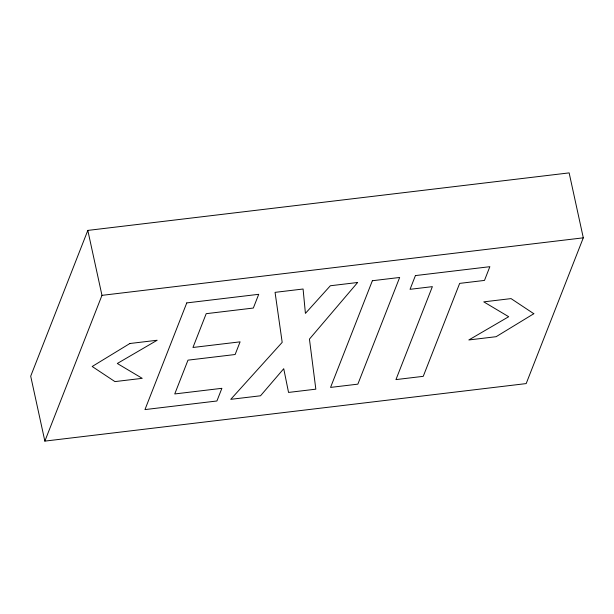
<?xml version="1.0" encoding="UTF-8"?>
<svg xmlns="http://www.w3.org/2000/svg" width="614" height="614" viewBox="0 0 614 614"><rect width="100%" height="100%" fill="white"/><g stroke="black" fill="none" stroke-linecap="round" stroke-linejoin="round"><path stroke-width="0.92" d="M87.817 230.411L30.7 376.175L44.86 441.113L526.183 383.589L583.3 237.825L569.14 172.887L87.817 230.411L101.97 295.357L44.86 441.113M101.97 295.357L583.3 237.825M186.771 302.909L144.965 409.592L216.919 400.988L221.884 388.317L174.744 393.95L187.991 360.149L235.131 354.516L240.097 341.844L192.957 347.478L206.197 313.677L253.336 308.044L258.717 294.313L186.771 302.909M372.368 280.728L330.562 387.411L357.855 384.149L399.66 277.467L372.368 280.728M415.425 275.586L410.045 289.317L432.371 286.646L395.953 379.598L423.246 376.336L459.663 283.384L484.477 280.421L489.857 266.691L415.425 275.586M357.632 282.494L309.441 339.105L315.834 389.169L288.542 392.43L283.737 368.707L260.52 395.784L230.749 399.338L282.187 342.359L275.064 292.356L303.086 289.01L305.419 313.386L330.347 285.756L357.632 282.494M129.869 343.51L92.184 366.497L114.941 381.601L142.233 378.339L117.305 363.488L157.161 340.248L129.869 343.51M533.812 313.716L496.127 336.695L468.843 339.956L508.691 316.717L483.763 301.865L511.055 298.604L533.812 313.716"/></g></svg>
